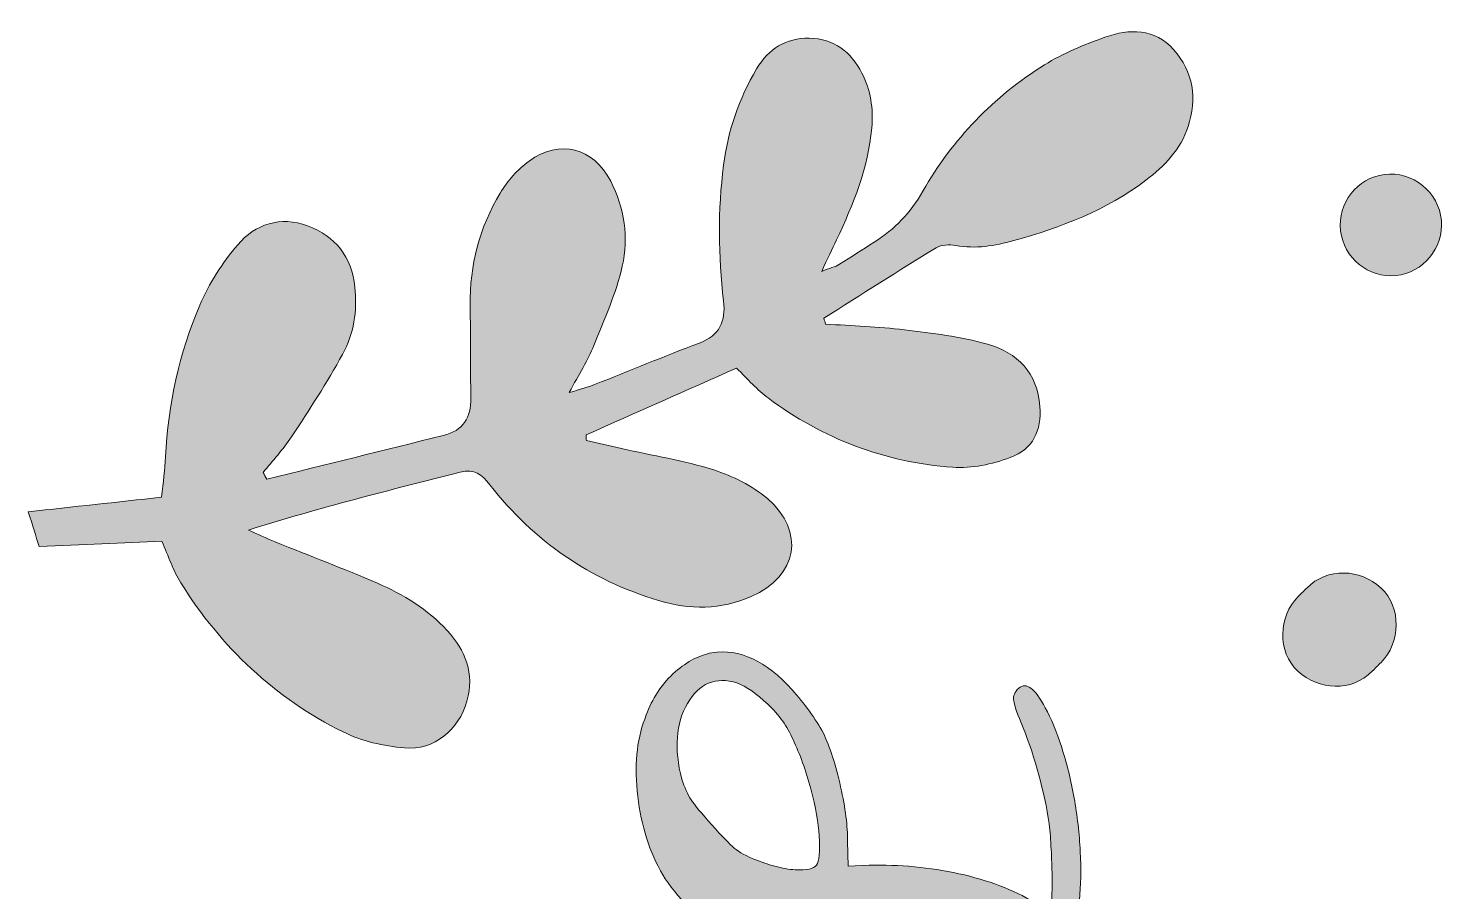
# Model space of a CAD drawing. Header units: inches. Extents: x 62 to 1017, y -1029 to -50.
# Drawn here: x 682.6 to 917.6, y -863.9 to -720.6 of the extents above; entities that cross this region are included whole.
import ezdxf

# ---------------------------------------------------------------- set-up
doc = ezdxf.new("R2010")
doc.units = ezdxf.units.IN
doc.header["$MEASUREMENT"] = 0
doc.layers.add('Layer 1', color=7, linetype='Continuous')

# ---------------------------------------------------------------- blocks, each defined once
blk = doc.blocks.new('block 2')
at = {"layer": 'Layer 1', "true_color": 0xffffff}
h = blk.add_hatch(color=7, dxfattribs=at)
h.dxf.hatch_style = 2
edge = h.paths.add_edge_path()
edge.add_spline(control_points=[(861.35, -722.08), (857.9, -723.33), (854.43, -724.74), (851.34, -726.66), (842.88, -731.93), (836.07, -738.98), (831.14, -747.63), (829.09, -751.24), (826.45, -753.95), (823.03, -756.1), (821.11, -757.31), (819.24, -758.59), (817.29, -759.76), (816.56, -760.2), (815.68, -760.41), (814.33, -760.94), (815.35, -758.78), (816.08, -757.25), (816.8, -755.71), (819.59, -749.78), (822.06, -743.76), (822.65, -737.13), (822.93, -733.92), (822.48, -730.87), (821.01, -728.03), (819.2, -724.51), (816.4, -722.29), (812.26, -722.24), (808.37, -722.2), (805.52, -723.96), (803.53, -727.32), (800.59, -732.28), (798.78, -737.62), (798.04, -743.32), (797.08, -750.82), (797.16, -758.34), (798.03, -765.84), (798.43, -769.28), (797.38, -771.55), (794.02, -772.83), (788.19, -775.04), (782.42, -777.44), (776.62, -779.73), (775.51, -780.17), (774.34, -780.46), (772.41, -781.07), (774.05, -777.97), (775.5, -775.69), (776.5, -773.23), (778.25, -768.91), (780.18, -764.59), (781.22, -760.08), (782.32, -755.32), (781.57, -750.42), (779.29, -745.99), (776.37, -740.34), (770.85, -738.93), (765.73, -742.64), (763.83, -744.01), (762.16, -745.93), (760.94, -747.95), (757.51, -753.65), (755.86, -759.93), (755.96, -766.63), (756.03, -771.74), (755.98, -776.85), (756.08, -781.96), (756.13, -785.25), (754.78, -787.37), (751.5, -788.18), (741.73, -790.59), (731.97, -793.02), (722.2, -795.45), (721.99, -795.07), (721.78, -794.7), (721.58, -794.32), (723.15, -792.36), (724.89, -790.51), (726.26, -788.42), (729.22, -783.93), (732.21, -779.43), (734.77, -774.71), (736.61, -771.32), (737.24, -767.49), (736.81, -763.55), (736.26, -758.52), (733.61, -755.09), (728.94, -753.38), (724.42, -751.73), (720.3, -753.07), (717.35, -756.53), (714.81, -759.5), (712.6, -762.95), (711.06, -766.54), (707.63, -774.55), (705.81, -783.01), (705.37, -791.74), (705.27, -793.82), (704.97, -795.89), (704.71, -798.43), (697.25, -799.24), (690.12, -800.02), (682.58, -800.84), (683.3, -803.14), (683.82, -804.83), (684.37, -806.58), (691.51, -806.28), (698.27, -805.99), (704.74, -805.71), (705.9, -808.3), (706.64, -810.64), (707.91, -812.65), (714.63, -823.34), (723.53, -831.8), (734.87, -837.39), (737.96, -838.92), (741.59, -839.73), (745.04, -840.03), (750.01, -840.46), (754.07, -837.07), (755.43, -832.26), (756.72, -827.67), (755.17, -823.87), (752.13, -820.53), (748.9, -817.01), (744.86, -814.58), (740.55, -812.7), (734.96, -810.27), (729.24, -808.13), (723.59, -805.84), (722.09, -805.23), (720.62, -804.54), (719.14, -803.88), (730.97, -800.14), (742.66, -797.25), (754.31, -794.25), (756.67, -793.64), (757.86, -794.62), (759.23, -796.38), (766.54, -805.7), (775.88, -812.15), (787.23, -815.58), (792.42, -817.15), (797.6, -817.11), (802.64, -814.91), (810.32, -811.54), (811.68, -804.11), (805.31, -798.66), (802.8, -796.52), (799.58, -794.9), (796.41, -793.9), (791.43, -792.33), (786.21, -791.5), (781.09, -790.35), (779.15, -789.91), (777.2, -789.47), (775.26, -789.03), (775.24, -788.72), (775.22, -788.4), (775.2, -788.08), (783.56, -784.37), (791.92, -780.65), (800.16, -776.99), (802.13, -778.87), (803.62, -780.62), (805.42, -781.95), (814.54, -788.7), (824.8, -792.65), (836.1, -793.46), (839.23, -793.69), (842.62, -792.93), (845.62, -791.85), (849.44, -790.46), (850.86, -787.38), (850.58, -783.36), (850.2, -777.77), (846.81, -774.44), (841.84, -773.03), (837.38, -771.76), (832.69, -771.2), (828.07, -770.64), (823.73, -770.11), (819.35, -769.98), (814.99, -769.68), (814.89, -769.36), (814.79, -769.04), (814.69, -768.72), (820.89, -764.8), (827.06, -760.85), (833.32, -757.04), (834.18, -756.51), (835.53, -756.44), (836.57, -756.64), (839.9, -757.25), (843.05, -756.7), (846.23, -755.83), (854.09, -753.67), (861.6, -750.78), (868.16, -745.81), (871.27, -743.46), (873.96, -740.69), (875.18, -736.91), (876.68, -732.28), (876.07, -727.79), (872.78, -724.13), (869.64, -720.63), (865.44, -720.6), (861.35, -722.08)], knot_values=[0, 0, 0, 0, 1, 1, 1, 2, 2, 2, 3, 3, 3, 4, 4, 4, 5, 5, 5, 6, 6, 6, 7, 7, 7, 8, 8, 8, 9, 9, 9, 10, 10, 10, 11, 11, 11, 12, 12, 12, 13, 13, 13, 14, 14, 14, 15, 15, 15, 16, 16, 16, 17, 17, 17, 18, 18, 18, 19, 19, 19, 20, 20, 20, 21, 21, 21, 22, 22, 22, 23, 23, 23, 24, 24, 24, 25, 25, 25, 26, 26, 26, 27, 27, 27, 28, 28, 28, 29, 29, 29, 30, 30, 30, 31, 31, 31, 32, 32, 32, 33, 33, 33, 34, 34, 34, 35, 35, 35, 36, 36, 36, 37, 37, 37, 38, 38, 38, 39, 39, 39, 40, 40, 40, 41, 41, 41, 42, 42, 42, 43, 43, 43, 44, 44, 44, 45, 45, 45, 46, 46, 46, 47, 47, 47, 48, 48, 48, 49, 49, 49, 50, 50, 50, 51, 51, 51, 52, 52, 52, 53, 53, 53, 54, 54, 54, 55, 55, 55, 56, 56, 56, 57, 57, 57, 58, 58, 58, 59, 59, 59, 60, 60, 60, 61, 61, 61, 62, 62, 62, 63, 63, 63, 64, 64, 64, 65, 65, 65, 66, 66, 66, 67, 67, 67, 68, 68, 68, 69, 69, 69, 69], degree=3, periodic=1)
h = blk.add_hatch(color=7, dxfattribs=at)
h.dxf.hatch_style = 2
edge = h.paths.add_edge_path()
edge.add_spline(control_points=[(907.78, -744.86), (903.25, -745.45), (899.99, -749.62), (900.5, -754.19), (901.01, -758.74), (905.13, -762.07), (909.71, -761.62), (914.22, -761.17), (917.62, -757.04), (917.24, -752.48), (916.84, -747.8), (912.44, -744.26), (907.78, -744.86)], knot_values=[0, 0, 0, 0, 1, 1, 1, 2, 2, 2, 3, 3, 3, 4, 4, 4, 4], degree=3, periodic=1)
h = blk.add_hatch(color=7, dxfattribs=at)
h.dxf.hatch_style = 2
edge = h.paths.add_edge_path()
edge.add_spline(control_points=[(894.87, -813.5), (894.38, -813.99), (893.9, -814.47), (893.41, -814.96), (890.18, -818.19), (889.94, -824.12), (893.41, -827.31), (896.9, -830.51), (902.31, -830.76), (905.76, -827.31), (906.25, -826.82), (906.73, -826.34), (907.22, -825.85), (910.45, -822.62), (910.69, -816.69), (907.22, -813.5), (903.73, -810.3), (898.32, -810.05), (894.87, -813.5)], knot_values=[0, 0, 0, 0, 1, 1, 1, 2, 2, 2, 3, 3, 3, 4, 4, 4, 5, 5, 5, 6, 6, 6, 6], degree=3, periodic=1)
h = blk.add_hatch(color=7, dxfattribs=at)
h.dxf.hatch_style = 2
edge = h.paths.add_edge_path()
edge.add_spline(control_points=[(861.22, -874.27), (861.22, -874.27), (856.71, -869.89), (856.71, -869.89), (856.71, -869.89), (857.13, -865.31), (857.13, -865.31), (857.37, -862.89), (857.41, -860.19), (857.27, -857.22), (857.12, -854.25), (856.78, -851.29), (856.26, -848.35), (855.74, -845.41), (855.05, -842.62), (854.19, -839.98), (853.34, -837.34), (852.43, -835.14), (851.47, -833.39), (849.75, -830.12), (848.27, -829.03), (847.05, -830.13), (846.38, -830.72), (846.1, -831.42), (846.22, -832.22), (846.33, -833.02), (846.85, -834.51), (847.79, -836.68), (849.83, -841.88), (851.27, -847.2), (852.13, -852.64), (852.27, -853.92), (852.37, -855.33), (852.44, -856.87), (852.52, -858.41), (852.57, -859.86), (852.59, -861.24), (852.62, -862.62), (852.6, -863.84), (852.54, -864.89), (852.48, -865.95), (852.4, -866.52), (852.29, -866.62), (852.06, -866.82), (851.18, -866.51), (849.64, -865.68), (846.16, -863.58), (841.99, -861.99), (837.13, -860.92), (832.27, -859.85), (827.3, -859.39), (822.21, -859.52), (822.21, -859.52), (818.71, -859.64), (818.71, -859.64), (818.71, -859.64), (818.62, -855.51), (818.62, -855.51), (818.66, -853.08), (818.27, -850.06), (817.47, -846.47), (816.67, -842.88), (815.7, -839.89), (814.56, -837.5), (813.99, -836.41), (813.23, -835.23), (812.3, -833.96), (811.37, -832.69), (810.4, -831.49), (809.41, -830.38), (805.13, -825.59), (800.69, -823.54), (796.1, -824.23), (793.74, -824.73), (791.59, -825.91), (789.63, -827.75), (787.68, -829.6), (786.2, -831.87), (785.2, -834.57), (783.73, -838.08), (783.23, -842.29), (783.69, -847.18), (784.16, -852.08), (785.44, -856.49), (787.55, -860.42), (788.51, -862.17), (789.91, -864.02), (791.76, -865.98), (793.61, -867.93), (795.29, -869.43), (796.82, -870.47), (798.25, -871.4), (799.56, -872.13), (800.74, -872.68), (801.93, -873.22), (803.36, -873.64), (805.04, -873.95), (806.71, -874.26), (808.69, -874.5), (810.95, -874.68), (813.22, -874.86), (816.04, -875.05), (819.41, -875.24), (822.9, -875.33), (825.81, -875.44), (828.13, -875.57), (830.45, -875.71), (832.42, -875.95), (834.04, -876.3), (835.66, -876.66), (837.12, -877.06), (838.42, -877.5), (839.72, -877.95), (841.03, -878.58), (842.36, -879.39), (844.92, -880.92), (846.39, -882.06), (846.77, -882.82), (847.15, -883.58), (847.06, -885.22), (846.49, -887.72), (845.69, -890.65), (845.24, -893.9), (845.14, -897.49), (845.05, -901.09), (845.4, -904.23), (846.2, -906.92), (846.74, -908.65), (847.24, -910), (847.72, -910.97), (848.19, -911.96), (849.08, -913.17), (850.37, -914.62), (851.56, -915.95), (852.54, -916.88), (853.31, -917.4), (854.07, -917.92), (855.13, -918.38), (856.48, -918.77), (859.81, -919.81), (862.89, -919.67), (865.72, -918.34), (868.11, -917.21), (870.02, -915.25), (871.44, -912.47), (872.87, -909.7), (873.64, -906.46), (873.74, -902.76), (873.91, -897.8), (872.92, -892.87), (870.77, -887.99), (868.61, -883.1), (865.43, -878.53), (861.22, -874.27)], knot_values=[0, 0, 0, 0, 1, 1, 1, 2, 2, 2, 3, 3, 3, 4, 4, 4, 5, 5, 5, 6, 6, 6, 7, 7, 7, 8, 8, 8, 9, 9, 9, 10, 10, 10, 11, 11, 11, 12, 12, 12, 13, 13, 13, 14, 14, 14, 15, 15, 15, 16, 16, 16, 17, 17, 17, 18, 18, 18, 19, 19, 19, 20, 20, 20, 21, 21, 21, 22, 22, 22, 23, 23, 23, 24, 24, 24, 25, 25, 25, 26, 26, 26, 27, 27, 27, 28, 28, 28, 29, 29, 29, 30, 30, 30, 31, 31, 31, 32, 32, 32, 33, 33, 33, 34, 34, 34, 35, 35, 35, 36, 36, 36, 37, 37, 37, 38, 38, 38, 39, 39, 39, 40, 40, 40, 41, 41, 41, 42, 42, 42, 43, 43, 43, 44, 44, 44, 45, 45, 45, 46, 46, 46, 47, 47, 47, 48, 48, 48, 49, 49, 49, 50, 50, 50, 51, 51, 51, 51], degree=3, periodic=1)
edge = h.paths.add_edge_path()
edge.add_spline(control_points=[(813.48, -859.5), (813.02, -860.11), (811.84, -860.36), (809.94, -860.26), (808.88, -860.2), (807.76, -860), (806.56, -859.67), (805.36, -859.34), (804.3, -858.98), (803.37, -858.61), (801.81, -858), (800.63, -857.35), (799.82, -856.67), (799.02, -855.99), (797.77, -854.7), (796.07, -852.8), (794.38, -850.91), (793.24, -849.52), (792.66, -848.64), (792.07, -847.76), (791.55, -846.62), (791.1, -845.22), (789.8, -840.18), (790.12, -835.98), (792.05, -832.65), (793.99, -829.32), (796.72, -828.18), (800.26, -829.23), (801.82, -829.85), (803.52, -831.03), (805.38, -832.77), (807.24, -834.52), (808.64, -836.48), (809.57, -838.64), (810.71, -841.04), (811.7, -843.77), (812.53, -846.83), (813.36, -849.89), (813.82, -852.49), (813.91, -854.61), (814.08, -857.26), (813.94, -858.9), (813.48, -859.5)], knot_values=[0, 0, 0, 0, 1, 1, 1, 2, 2, 2, 3, 3, 3, 4, 4, 4, 5, 5, 5, 6, 6, 6, 7, 7, 7, 8, 8, 8, 9, 9, 9, 10, 10, 10, 11, 11, 11, 12, 12, 12, 13, 13, 13, 14, 14, 14, 14], degree=3, periodic=1)
edge = h.paths.add_edge_path()
edge.add_spline(control_points=[(860.83, -914.89), (860.27, -915.39), (859.3, -915.26), (857.92, -914.49), (856.53, -913.72), (855.24, -912.67), (854.05, -911.33), (851.26, -908.21), (849.87, -903.74), (849.88, -897.92), (849.93, -897.08), (850.02, -896), (850.14, -894.68), (850.27, -893.36), (850.42, -892.13), (850.59, -890.97), (850.76, -889.82), (850.95, -888.85), (851.15, -888.07), (851.36, -887.29), (851.51, -886.95), (851.61, -887.06), (851.71, -887.17), (852.02, -887.64), (852.56, -888.47), (853.1, -889.29), (853.65, -890.25), (854.22, -891.34), (858.3, -897.92), (860.5, -904.77), (860.84, -911.87), (860.91, -912.62), (860.95, -913.28), (860.97, -913.87), (860.99, -914.45), (860.94, -914.79), (860.83, -914.89)], knot_values=[0, 0, 0, 0, 1, 1, 1, 2, 2, 2, 3, 3, 3, 4, 4, 4, 5, 5, 5, 6, 6, 6, 7, 7, 7, 8, 8, 8, 9, 9, 9, 10, 10, 10, 11, 11, 11, 12, 12, 12, 12], degree=3, periodic=1)
at = {"layer": 'Layer 1', "lineweight": 0}
for points, knots in [([(861.35, -722.08), (857.9, -723.33), (854.43, -724.74), (851.34, -726.66), (842.88, -731.93), (836.07, -738.98), (831.14, -747.63), (829.09, -751.24), (826.45, -753.95), (823.03, -756.1), (821.11, -757.31), (819.24, -758.59), (817.29, -759.76), (816.56, -760.2), (815.68, -760.41), (814.33, -760.94), (815.35, -758.78), (816.08, -757.25), (816.8, -755.71), (819.59, -749.78), (822.06, -743.76), (822.65, -737.13), (822.93, -733.92), (822.48, -730.87), (821.01, -728.03), (819.2, -724.51), (816.4, -722.29), (812.26, -722.24), (808.37, -722.2), (805.52, -723.96), (803.53, -727.32), (800.59, -732.28), (798.78, -737.62), (798.04, -743.32), (797.08, -750.82), (797.16, -758.34), (798.03, -765.84), (798.43, -769.28), (797.38, -771.55), (794.02, -772.83), (788.19, -775.04), (782.42, -777.44), (776.62, -779.73), (775.51, -780.17), (774.34, -780.46), (772.41, -781.07), (774.05, -777.97), (775.5, -775.69), (776.5, -773.23), (778.25, -768.91), (780.18, -764.59), (781.22, -760.08), (782.32, -755.32), (781.57, -750.42), (779.29, -745.99), (776.37, -740.34), (770.85, -738.93), (765.73, -742.64), (763.83, -744.01), (762.16, -745.93), (760.94, -747.95), (757.51, -753.65), (755.86, -759.93), (755.96, -766.63), (756.03, -771.74), (755.98, -776.85), (756.08, -781.96), (756.13, -785.25), (754.78, -787.37), (751.5, -788.18), (741.73, -790.59), (731.97, -793.02), (722.2, -795.45), (721.99, -795.07), (721.78, -794.7), (721.58, -794.32), (723.15, -792.36), (724.89, -790.51), (726.26, -788.42), (729.22, -783.93), (732.21, -779.43), (734.77, -774.71), (736.61, -771.32), (737.24, -767.49), (736.81, -763.55), (736.26, -758.52), (733.61, -755.09), (728.94, -753.38), (724.42, -751.73), (720.3, -753.07), (717.35, -756.53), (714.81, -759.5), (712.6, -762.95), (711.06, -766.54), (707.63, -774.55), (705.81, -783.01), (705.37, -791.74), (705.27, -793.82), (704.97, -795.89), (704.71, -798.43), (697.25, -799.24), (690.12, -800.02), (682.58, -800.84), (683.3, -803.14), (683.82, -804.83), (684.37, -806.58), (691.51, -806.28), (698.27, -805.99), (704.74, -805.71), (705.9, -808.3), (706.64, -810.64), (707.91, -812.65), (714.63, -823.34), (723.53, -831.8), (734.87, -837.39), (737.96, -838.92), (741.59, -839.73), (745.04, -840.03), (750.01, -840.46), (754.07, -837.07), (755.43, -832.26), (756.72, -827.67), (755.17, -823.87), (752.13, -820.53), (748.9, -817.01), (744.86, -814.58), (740.55, -812.7), (734.96, -810.27), (729.24, -808.13), (723.59, -805.84), (722.09, -805.23), (720.62, -804.54), (719.14, -803.88), (730.97, -800.14), (742.66, -797.25), (754.31, -794.25), (756.67, -793.64), (757.86, -794.62), (759.23, -796.38), (766.54, -805.7), (775.88, -812.15), (787.23, -815.58), (792.42, -817.15), (797.6, -817.11), (802.64, -814.91), (810.32, -811.54), (811.68, -804.11), (805.31, -798.66), (802.8, -796.52), (799.58, -794.9), (796.41, -793.9), (791.43, -792.33), (786.21, -791.5), (781.09, -790.35), (779.15, -789.91), (777.2, -789.47), (775.26, -789.03), (775.24, -788.72), (775.22, -788.4), (775.2, -788.08), (783.56, -784.37), (791.92, -780.65), (800.16, -776.99), (802.13, -778.87), (803.62, -780.62), (805.42, -781.95), (814.54, -788.7), (824.8, -792.65), (836.1, -793.46), (839.23, -793.69), (842.62, -792.93), (845.62, -791.85), (849.44, -790.46), (850.86, -787.38), (850.58, -783.36), (850.2, -777.77), (846.81, -774.44), (841.84, -773.03), (837.38, -771.76), (832.69, -771.2), (828.07, -770.64), (823.73, -770.11), (819.35, -769.98), (814.99, -769.68), (814.89, -769.36), (814.79, -769.04), (814.69, -768.72), (820.89, -764.8), (827.06, -760.85), (833.32, -757.04), (834.18, -756.51), (835.53, -756.44), (836.57, -756.64), (839.9, -757.25), (843.05, -756.7), (846.23, -755.83), (854.09, -753.67), (861.6, -750.78), (868.16, -745.81), (871.27, -743.46), (873.96, -740.69), (875.18, -736.91), (876.68, -732.28), (876.07, -727.79), (872.78, -724.13), (869.64, -720.63), (865.44, -720.6), (861.35, -722.08)], [0, 0, 0, 0, 1, 1, 1, 2, 2, 2, 3, 3, 3, 4, 4, 4, 5, 5, 5, 6, 6, 6, 7, 7, 7, 8, 8, 8, 9, 9, 9, 10, 10, 10, 11, 11, 11, 12, 12, 12, 13, 13, 13, 14, 14, 14, 15, 15, 15, 16, 16, 16, 17, 17, 17, 18, 18, 18, 19, 19, 19, 20, 20, 20, 21, 21, 21, 22, 22, 22, 23, 23, 23, 24, 24, 24, 25, 25, 25, 26, 26, 26, 27, 27, 27, 28, 28, 28, 29, 29, 29, 30, 30, 30, 31, 31, 31, 32, 32, 32, 33, 33, 33, 34, 34, 34, 35, 35, 35, 36, 36, 36, 37, 37, 37, 38, 38, 38, 39, 39, 39, 40, 40, 40, 41, 41, 41, 42, 42, 42, 43, 43, 43, 44, 44, 44, 45, 45, 45, 46, 46, 46, 47, 47, 47, 48, 48, 48, 49, 49, 49, 50, 50, 50, 51, 51, 51, 52, 52, 52, 53, 53, 53, 54, 54, 54, 55, 55, 55, 56, 56, 56, 57, 57, 57, 58, 58, 58, 59, 59, 59, 60, 60, 60, 61, 61, 61, 62, 62, 62, 63, 63, 63, 64, 64, 64, 65, 65, 65, 66, 66, 66, 67, 67, 67, 68, 68, 68, 69, 69, 69, 69]), ([(907.78, -744.86), (903.25, -745.45), (899.99, -749.62), (900.5, -754.19), (901.01, -758.74), (905.13, -762.07), (909.71, -761.62), (914.22, -761.17), (917.62, -757.04), (917.24, -752.48), (916.84, -747.8), (912.44, -744.26), (907.78, -744.86)], [0, 0, 0, 0, 1, 1, 1, 2, 2, 2, 3, 3, 3, 4, 4, 4, 4]), ([(894.87, -813.5), (894.38, -813.99), (893.9, -814.47), (893.41, -814.96), (890.18, -818.19), (889.94, -824.12), (893.41, -827.31), (896.9, -830.51), (902.31, -830.76), (905.76, -827.31), (906.25, -826.82), (906.73, -826.34), (907.22, -825.85), (910.45, -822.62), (910.69, -816.69), (907.22, -813.5), (903.73, -810.3), (898.32, -810.05), (894.87, -813.5)], [0, 0, 0, 0, 1, 1, 1, 2, 2, 2, 3, 3, 3, 4, 4, 4, 5, 5, 5, 6, 6, 6, 6]), ([(861.22, -874.27), (861.22, -874.27), (856.71, -869.89), (856.71, -869.89), (856.71, -869.89), (857.13, -865.31), (857.13, -865.31), (857.37, -862.89), (857.41, -860.19), (857.27, -857.22), (857.12, -854.25), (856.78, -851.29), (856.26, -848.35), (855.74, -845.41), (855.05, -842.62), (854.19, -839.98), (853.34, -837.34), (852.43, -835.14), (851.47, -833.39), (849.75, -830.12), (848.27, -829.03), (847.05, -830.13), (846.38, -830.72), (846.1, -831.42), (846.22, -832.22), (846.33, -833.02), (846.85, -834.51), (847.79, -836.68), (849.83, -841.88), (851.27, -847.2), (852.13, -852.64), (852.27, -853.92), (852.37, -855.33), (852.44, -856.87), (852.52, -858.41), (852.57, -859.86), (852.59, -861.24), (852.62, -862.62), (852.6, -863.84), (852.54, -864.89), (852.48, -865.95), (852.4, -866.52), (852.29, -866.62), (852.06, -866.82), (851.18, -866.51), (849.64, -865.68), (846.16, -863.58), (841.99, -861.99), (837.13, -860.92), (832.27, -859.85), (827.3, -859.39), (822.21, -859.52), (822.21, -859.52), (818.71, -859.64), (818.71, -859.64), (818.71, -859.64), (818.62, -855.51), (818.62, -855.51), (818.66, -853.08), (818.27, -850.06), (817.47, -846.47), (816.67, -842.88), (815.7, -839.89), (814.56, -837.5), (813.99, -836.41), (813.23, -835.23), (812.3, -833.96), (811.37, -832.69), (810.4, -831.49), (809.41, -830.38), (805.13, -825.59), (800.69, -823.54), (796.1, -824.23), (793.74, -824.73), (791.59, -825.91), (789.63, -827.75), (787.68, -829.6), (786.2, -831.87), (785.2, -834.57), (783.73, -838.08), (783.23, -842.29), (783.69, -847.18), (784.16, -852.08), (785.44, -856.49), (787.55, -860.42), (788.51, -862.17), (789.91, -864.02), (791.76, -865.98), (793.61, -867.93), (795.29, -869.43), (796.82, -870.47), (798.25, -871.4), (799.56, -872.13), (800.74, -872.68), (801.93, -873.22), (803.36, -873.64), (805.04, -873.95), (806.71, -874.26), (808.69, -874.5), (810.95, -874.68), (813.22, -874.86), (816.04, -875.05), (819.41, -875.24), (822.9, -875.33), (825.81, -875.44), (828.13, -875.57), (830.45, -875.71), (832.42, -875.95), (834.04, -876.3), (835.66, -876.66), (837.12, -877.06), (838.42, -877.5), (839.72, -877.95), (841.03, -878.58), (842.36, -879.39), (844.92, -880.92), (846.39, -882.06), (846.77, -882.82), (847.15, -883.58), (847.06, -885.22), (846.49, -887.72), (845.69, -890.65), (845.24, -893.9), (845.14, -897.49), (845.05, -901.09), (845.4, -904.23), (846.2, -906.92), (846.74, -908.65), (847.24, -910), (847.72, -910.97), (848.19, -911.96), (849.08, -913.17), (850.37, -914.62), (851.56, -915.95), (852.54, -916.88), (853.31, -917.4), (854.07, -917.92), (855.13, -918.38), (856.48, -918.77), (859.81, -919.81), (862.89, -919.67), (865.72, -918.34), (868.11, -917.21), (870.02, -915.25), (871.44, -912.47), (872.87, -909.7), (873.64, -906.46), (873.74, -902.76), (873.91, -897.8), (872.92, -892.87), (870.77, -887.99), (868.61, -883.1), (865.43, -878.53), (861.22, -874.27)], [0, 0, 0, 0, 1, 1, 1, 2, 2, 2, 3, 3, 3, 4, 4, 4, 5, 5, 5, 6, 6, 6, 7, 7, 7, 8, 8, 8, 9, 9, 9, 10, 10, 10, 11, 11, 11, 12, 12, 12, 13, 13, 13, 14, 14, 14, 15, 15, 15, 16, 16, 16, 17, 17, 17, 18, 18, 18, 19, 19, 19, 20, 20, 20, 21, 21, 21, 22, 22, 22, 23, 23, 23, 24, 24, 24, 25, 25, 25, 26, 26, 26, 27, 27, 27, 28, 28, 28, 29, 29, 29, 30, 30, 30, 31, 31, 31, 32, 32, 32, 33, 33, 33, 34, 34, 34, 35, 35, 35, 36, 36, 36, 37, 37, 37, 38, 38, 38, 39, 39, 39, 40, 40, 40, 41, 41, 41, 42, 42, 42, 43, 43, 43, 44, 44, 44, 45, 45, 45, 46, 46, 46, 47, 47, 47, 48, 48, 48, 49, 49, 49, 50, 50, 50, 51, 51, 51, 51]), ([(813.48, -859.5), (813.02, -860.11), (811.84, -860.36), (809.94, -860.26), (808.88, -860.2), (807.76, -860), (806.56, -859.67), (805.36, -859.34), (804.3, -858.98), (803.37, -858.61), (801.81, -858), (800.63, -857.35), (799.82, -856.67), (799.02, -855.99), (797.77, -854.7), (796.07, -852.8), (794.38, -850.91), (793.24, -849.52), (792.66, -848.64), (792.07, -847.76), (791.55, -846.62), (791.1, -845.22), (789.8, -840.18), (790.12, -835.98), (792.05, -832.65), (793.99, -829.32), (796.72, -828.18), (800.26, -829.23), (801.82, -829.85), (803.52, -831.03), (805.38, -832.77), (807.24, -834.52), (808.64, -836.48), (809.57, -838.64), (810.71, -841.04), (811.7, -843.77), (812.53, -846.83), (813.36, -849.89), (813.82, -852.49), (813.91, -854.61), (814.08, -857.26), (813.94, -858.9), (813.48, -859.5)], [0, 0, 0, 0, 1, 1, 1, 2, 2, 2, 3, 3, 3, 4, 4, 4, 5, 5, 5, 6, 6, 6, 7, 7, 7, 8, 8, 8, 9, 9, 9, 10, 10, 10, 11, 11, 11, 12, 12, 12, 13, 13, 13, 14, 14, 14, 14])]:
    blk.add_open_spline(points, degree=3, knots=knots, dxfattribs=at)

msp = doc.modelspace()

# ---------------------------------------------------------------- block references
at = {"layer": 'Layer 1'}
msp.add_blockref('block 2', (0, 0), dxfattribs=at)

doc.saveas('drawing.dxf')
